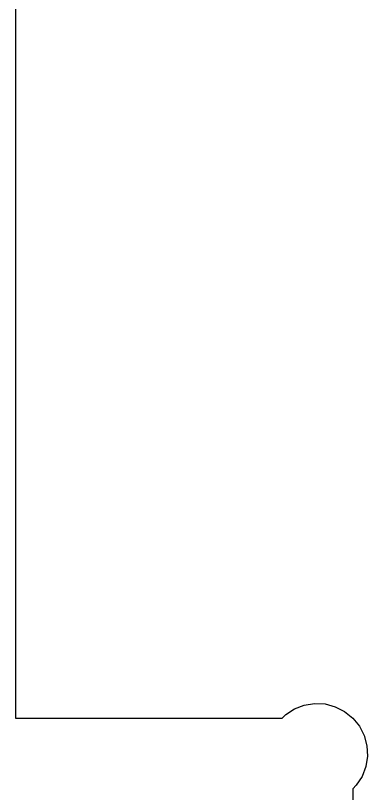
# Model space of a CAD drawing. Header units: metres. Extents: x -91 to 100, y 0 to 828.
# Drawn here: x -91 to -78.74, y 177.65 to 204.75 of the extents above; entities that cross this region are included whole.
import ezdxf

# ---------------------------------------------------------------- set-up
doc = ezdxf.new("R2010")
doc.units = ezdxf.units.M

msp = doc.modelspace()

# ---------------------------------------------------------------- linework, layer by layer
for p, q in [((-91, 323.81), (-91, 180.28)), ((-81.2819, 180.602), (-80.9404, 180.733)), ((-80.9404, 180.733), (-80.579, 180.79)), ((-80.579, 180.79), (-80.2137, 180.771)), ((-80.2137, 180.771), (-79.8603, 180.676)), ((-81.5887, 180.403), (-81.2819, 180.602)), ((-79.8603, 180.676), (-79.5343, 180.51)), ((-79.5343, 180.51), (-79.25, 180.28)), ((-91, 180.28), (-81.7113, 180.28)), ((-81.7113, 180.28), (-81.5887, 180.403)), ((-79.25, 180.28), (-79.0198, 179.996)), ((-79.0198, 179.996), (-78.8537, 179.67)), ((-78.8537, 179.67), (-78.759, 179.316)), ((-78.759, 179.316), (-78.7398, 178.951)), ((-78.7398, 178.951), (-78.7971, 178.59)), ((-78.7971, 178.59), (-78.9282, 178.248)), ((-78.9282, 178.248), (-79.1274, 177.941)), ((-79.1274, 177.941), (-79.25, 177.819)), ((-79.25, 177.819), (-79.25, 164.241))]:
    msp.add_line(p, q)

doc.saveas('drawing.dxf')
